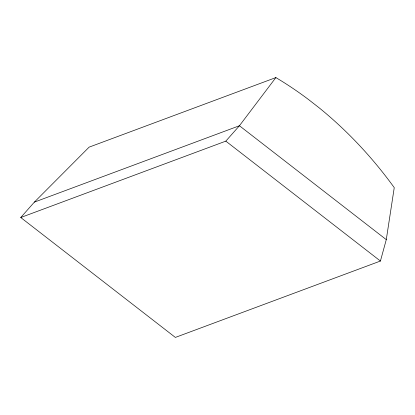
<?xml version="1.0" encoding="UTF-8"?>
<svg xmlns="http://www.w3.org/2000/svg" width="415" height="415" viewBox="0 0 415 415"><rect width="100%" height="100%" fill="white"/><g stroke="black" fill="none" stroke-linecap="round" stroke-linejoin="round"><path stroke-width="0.62" d="M386.282 239.631L394.25 187.637A321.858 235.58 57.6 0 0 318.995 107.698L308.47 99.491A320.748 234.771 57.6 0 0 275.871 77.584L89.126 147.138L34.362 202.121L20.75 217.517L175.358 337.416L380.425 261.04L386.282 239.631L239.429 125.745L34.362 202.121M275.871 77.584L239.429 125.745L225.817 141.136L20.75 217.517M225.817 141.136L380.425 261.04"/></g></svg>
